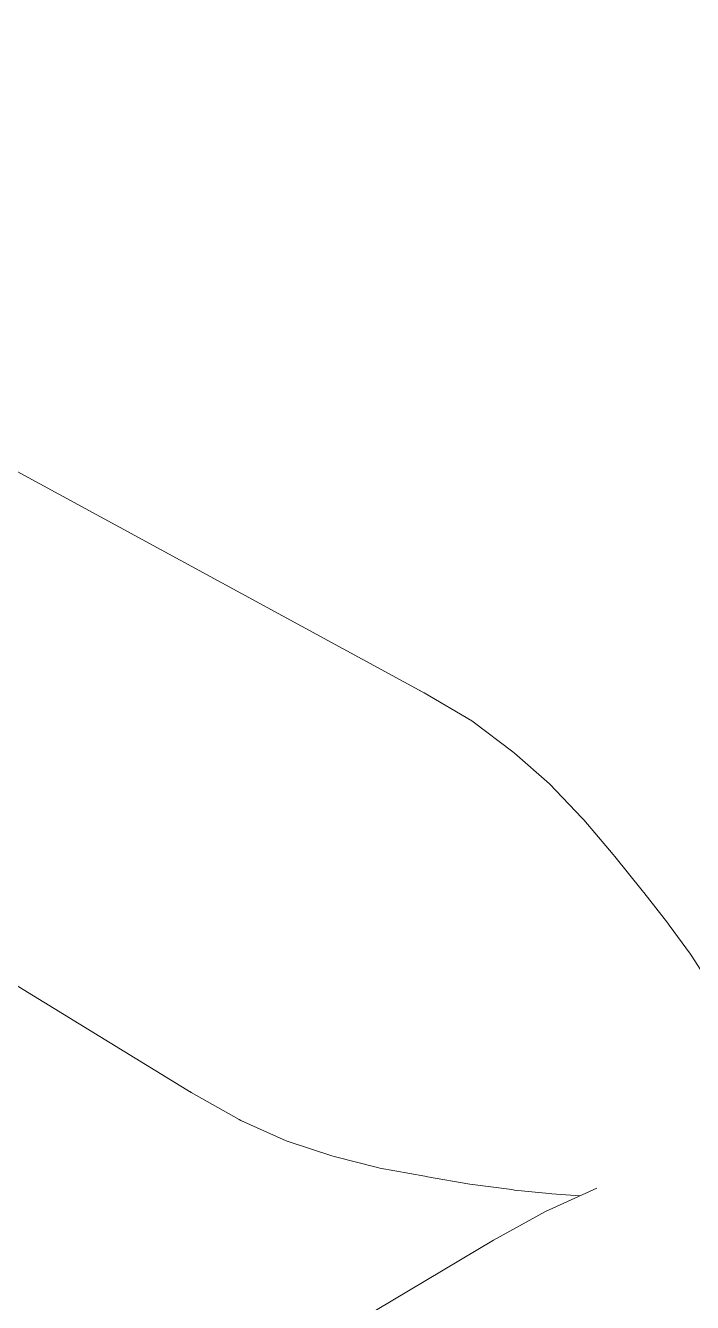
# Model space of a CAD drawing. Header units: metres. Extents: x -6536.4 to -6472.4, y -4878.1 to -4801.3.
# Drawn here: x -6514.834 to -6514.414, y -4822.403 to -4821.601 of the extents above; entities that cross this region are included whole.
import ezdxf

# ---------------------------------------------------------------- set-up
doc = ezdxf.new("R2010")
doc.units = ezdxf.units.M
doc.layers.add('A-Masse', color=70, linetype='Continuous', lineweight=18)
doc.layers.add('poteaux', color=7, linetype='Continuous', lineweight=25)

# ---------------------------------------------------------------- blocks, each defined once
blk = doc.blocks.new('POTEAU+8_35')
at = {"layer": 'A-Masse', "color": 7, "linetype": 'Continuous', "lineweight": 18}
for p, q in [((0.29676, 0.98251), (-0.47368, 1.40131)), ((-0.5967, 1.18875), (0.15125, 0.73104)), ((0.29677, 0.9826), (0.29484, 0.98355)), ((0.2976, 0.98209), (0.29677, 0.9826)), ((0.32755, 0.96453), (0.2976, 0.98209)), ((0.32846, 0.96387), (0.32755, 0.96453)), ((0.35347, 0.94501), (0.32846, 0.96387)), ((0.35441, 0.94419), (0.35347, 0.94501)), ((0.37646, 0.92498), (0.35441, 0.94419)), ((0.397, 0.90348), (0.37646, 0.92498)), ((0.39803, 0.90229), (0.397, 0.90348)), ((0.41658, 0.88051), (0.39803, 0.90229)), ((0.41762, 0.87922), (0.41658, 0.88051)), ((0.43469, 0.85803), (0.41762, 0.87922)), ((0.43568, 0.85674), (0.43469, 0.85803)), ((0.45082, 0.83749), (0.43568, 0.85674)), ((0.45178, 0.83617), (0.45082, 0.83749)), ((0.46503, 0.81792), (0.45178, 0.83617)), ((0.46585, 0.81666), (0.46503, 0.81792)), ((0.47125, 0.80858), (0.46585, 0.81666)), ((0.14959, 0.73206), (0.15027, 0.73161)), ((0.15027, 0.73161), (0.15118, 0.73098)), ((0.15118, 0.73098), (0.18136, 0.71398)), ((0.18136, 0.71398), (0.18245, 0.71338)), ((0.18245, 0.71338), (0.21103, 0.70071)), ((0.21103, 0.70071), (0.21224, 0.70019)), ((0.21224, 0.70019), (0.23973, 0.69132)), ((0.23973, 0.69132), (0.24107, 0.69087)), ((0.24107, 0.69087), (0.2684, 0.68391)), ((0.2684, 0.68391), (0.26992, 0.68353)), ((0.26992, 0.68353), (0.29803, 0.67845)), ((0.29803, 0.67845), (0.29971, 0.67812)), ((0.29971, 0.67812), (0.3263, 0.67352)), ((0.3263, 0.67352), (0.32809, 0.67322)), ((0.32809, 0.67322), (0.35273, 0.67001)), ((0.35273, 0.67001), (0.3545, 0.66978)), ((0.3545, 0.66978), (0.37631, 0.6675)), ((0.40613, 0.67099), (0.3739, 0.65634)), ((0.37631, 0.6675), (0.37798, 0.66733)), ((0.37798, 0.66733), (0.39544, 0.66613)), ((0.3739, 0.65634), (0.34119, 0.63827)), ((0.34119, 0.63827), (0.06574, 0.47434))]:
    blk.add_line(p, q, dxfattribs=at)
blk = doc.blocks.new('POTEAU+8_44')
at = {"layer": 'A-Masse', "color": 7, "linetype": 'Continuous', "lineweight": 18}
for p, q in [((0.29676, 0.98251), (-0.47368, 1.40131)), ((-0.5967, 1.18875), (0.15125, 0.73104)), ((0.29677, 0.9826), (0.29484, 0.98355)), ((0.2976, 0.98209), (0.29677, 0.9826)), ((0.32755, 0.96453), (0.2976, 0.98209)), ((0.32846, 0.96387), (0.32755, 0.96453)), ((0.35347, 0.94501), (0.32846, 0.96387)), ((0.35441, 0.94419), (0.35347, 0.94501)), ((0.37646, 0.92498), (0.35441, 0.94419)), ((0.397, 0.90348), (0.37646, 0.92498)), ((0.39803, 0.90229), (0.397, 0.90348)), ((0.41658, 0.88051), (0.39803, 0.90229)), ((0.41762, 0.87922), (0.41658, 0.88051)), ((0.43469, 0.85803), (0.41762, 0.87922)), ((0.43568, 0.85674), (0.43469, 0.85803)), ((0.45082, 0.83749), (0.43568, 0.85674)), ((0.45178, 0.83617), (0.45082, 0.83749)), ((0.46503, 0.81792), (0.45178, 0.83617)), ((0.46585, 0.81666), (0.46503, 0.81792)), ((0.47125, 0.80858), (0.46585, 0.81666)), ((0.14959, 0.73206), (0.15027, 0.73161)), ((0.15027, 0.73161), (0.15118, 0.73098)), ((0.15118, 0.73098), (0.18136, 0.71398)), ((0.18136, 0.71398), (0.18245, 0.71338)), ((0.18245, 0.71338), (0.21103, 0.70071)), ((0.21103, 0.70071), (0.21224, 0.70019)), ((0.21224, 0.70019), (0.23973, 0.69132)), ((0.23973, 0.69132), (0.24107, 0.69087)), ((0.24107, 0.69087), (0.2684, 0.68391)), ((0.2684, 0.68391), (0.26992, 0.68353)), ((0.26992, 0.68353), (0.29803, 0.67845)), ((0.29803, 0.67845), (0.29971, 0.67812)), ((0.29971, 0.67812), (0.3263, 0.67352)), ((0.3263, 0.67352), (0.32809, 0.67322)), ((0.32809, 0.67322), (0.35273, 0.67001)), ((0.35273, 0.67001), (0.3545, 0.66978)), ((0.3545, 0.66978), (0.37631, 0.6675)), ((0.40613, 0.67099), (0.3739, 0.65634)), ((0.37631, 0.6675), (0.37798, 0.66733)), ((0.37798, 0.66733), (0.39544, 0.66613)), ((0.3739, 0.65634), (0.34119, 0.63827)), ((0.34119, 0.63827), (0.06574, 0.47434))]:
    blk.add_line(p, q, dxfattribs=at)

msp = doc.modelspace()

# ---------------------------------------------------------------- block references
at = {"layer": 'poteaux'}
for name in ['POTEAU+8_35', 'POTEAU+8_44']:
    msp.add_blockref(name, (-6514.88077, -4823.00262, 17230.21135), dxfattribs=at)

doc.saveas('drawing.dxf')
